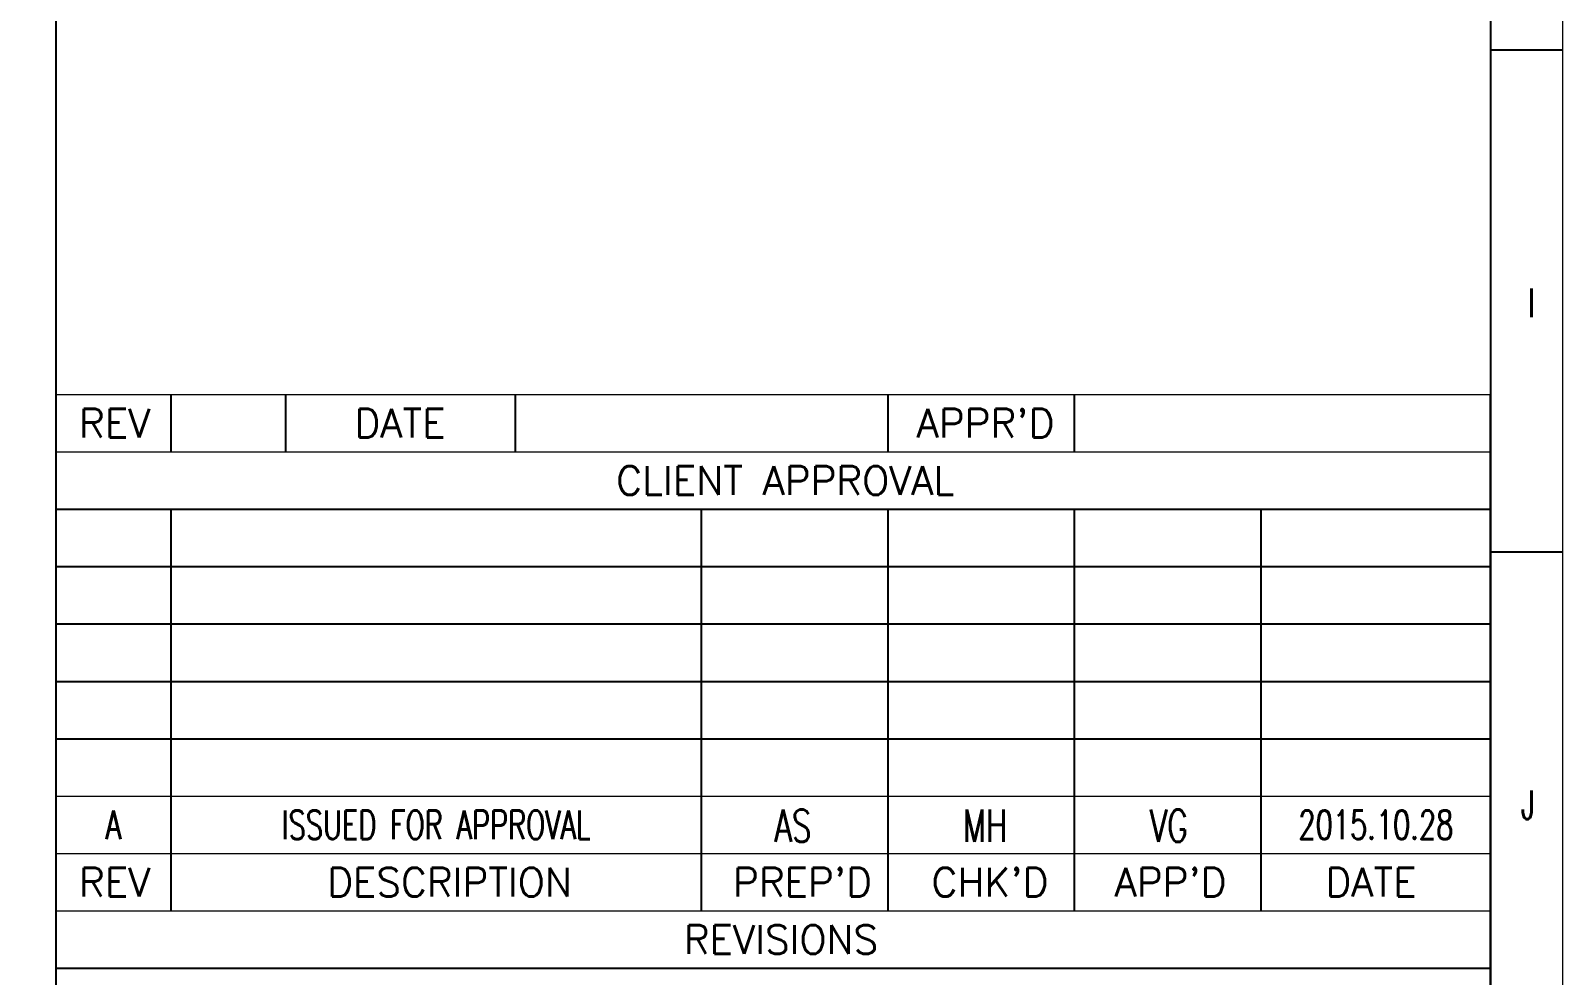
# Model space of a CAD drawing. Header units: inches. Extents: x 19 to 1016051, y 34 to 210034.
# Drawn here: x 962662 to 1016051, y 37784 to 70719 of the extents above; entities that cross this region are included whole.
import ezdxf
from ezdxf.enums import TextEntityAlignment as Align

# ---------------------------------------------------------------- set-up
doc = ezdxf.new("R2010")
doc.units = ezdxf.units.IN
doc.header["$MEASUREMENT"] = 0
doc.layers.add('Layout', color=6, linetype='Continuous', lineweight=20)
doc.layers.add('TEG BORDER', color=7, linetype='Continuous')
doc.styles.add('HZTXT', font='txt_qlt.shx', dxfattribs={"width": 0.7, "bigfont": 'hztxt.shx'})
doc.styles.add('TEG BORDER', font='txt_qlt.shx', dxfattribs={"width": 0.7, "bigfont": 'hztxt.shx'})

# ---------------------------------------------------------------- blocks, each defined once
blk = doc.blocks.new('TEG BORDER A2')
for p, q in [((594, 140), (589, 140)), ((589, 5), (589, 116)), ((594, 105), (589, 105))]:
    blk.add_line(p, q)
at = {"color": 5, "lineweight": 15}
blk.add_lwpolyline([(0, 420), (594, 420), (594, 0), (0, 0)], close=True, dxfattribs=at)
blk.add_lwpolyline([(5, 415), (589, 415), (589, 5), (5, 5)], close=True)
at = {"layer": 'TEG BORDER'}
for p, q in [((489, 116), (489, 415)), ((489, 5), (489, 116)), ((497, 116), (497, 112)), ((505, 116), (505, 112)), ((521, 116), (521, 112)), ((547, 112), (547, 116)), ((560, 112), (560, 116)), ((489, 108), (589, 108)), ((497, 108), (497, 80)), ((534, 80), (534, 108)), ((547, 80), (547, 108)), ((560, 80), (560, 108)), ((573, 80), (573, 108)), ((489, 104), (589, 104)), ((489, 100), (589, 100)), ((489, 96), (589, 96)), ((489, 92), (589, 92)), ((489, 76), (589, 76))]:
    blk.add_line(p, q, dxfattribs=at)
at = {"layer": 'TEG BORDER', "lineweight": 15}
for p, q in [((489, 116), (589, 116)), ((489, 112), (589, 112)), ((489, 88), (589, 88)), ((489, 88), (589, 88)), ((489, 84), (589, 84)), ((489, 80), (589, 80))]:
    blk.add_line(p, q, dxfattribs=at)
at = {"char_height": 2, "width": 2, "attachment_point": 3, "style": 'TEG BORDER'}
for s, insert in [('I', (592.09, 123.39)), ('J', (592.09, 88.39))]:
    blk.add_mtext(s, dxfattribs=dict(at, insert=insert))
at = {"layer": 'TEG BORDER', "style": 'TEG BORDER'}
for s, p in [('REV', (490.6, 113)), ('DATE', (509.8, 113)), ("APPR'D", (548.99, 113)), ('CLIENT APPROVAL', (528.05, 109)), ('REV', (490.6, 81)), ('DESCRIPTION', (507.9, 81)), ("PREP'D", (536.19, 81)), ("CHK'D", (550.03, 81)), ("APP'D", (562.79, 81)), ('DATE', (577.49, 81)), ('REVISIONS', (532.76, 77))]:
    blk.add_text(s, height=2, dxfattribs=at).set_placement(p)

msp = doc.modelspace()

# ---------------------------------------------------------------- block references
at = {"xscale": 500, "yscale": 500, "zscale": 500}
msp.add_blockref('TEG BORDER A2', (719051, 34), dxfattribs=at)

# ---------------------------------------------------------------- texts
at = {"layer": 'Layout', "color": 0, "style": 'HZTXT', "width": 0.7}
for s, p in [('AS', (989235, 42438)), ('MH', (995932, 42438)), ('VG', (1002334, 42438))]:
    msp.add_text(s, height=1125, dxfattribs=at).set_placement(p, align=Align.CENTER)
at = {"layer": 'TEG BORDER', "style": 'HZTXT', "width": 0.7}
for s, p in [('A', (965551, 43034)), ('ISSUED FOR APPROVAL', (976801, 43034)), ('2015.10.28', (1009551, 43034))]:
    msp.add_text(s, height=1000, dxfattribs=at).set_placement(p, align=Align.MIDDLE_CENTER)

doc.saveas('drawing.dxf')
